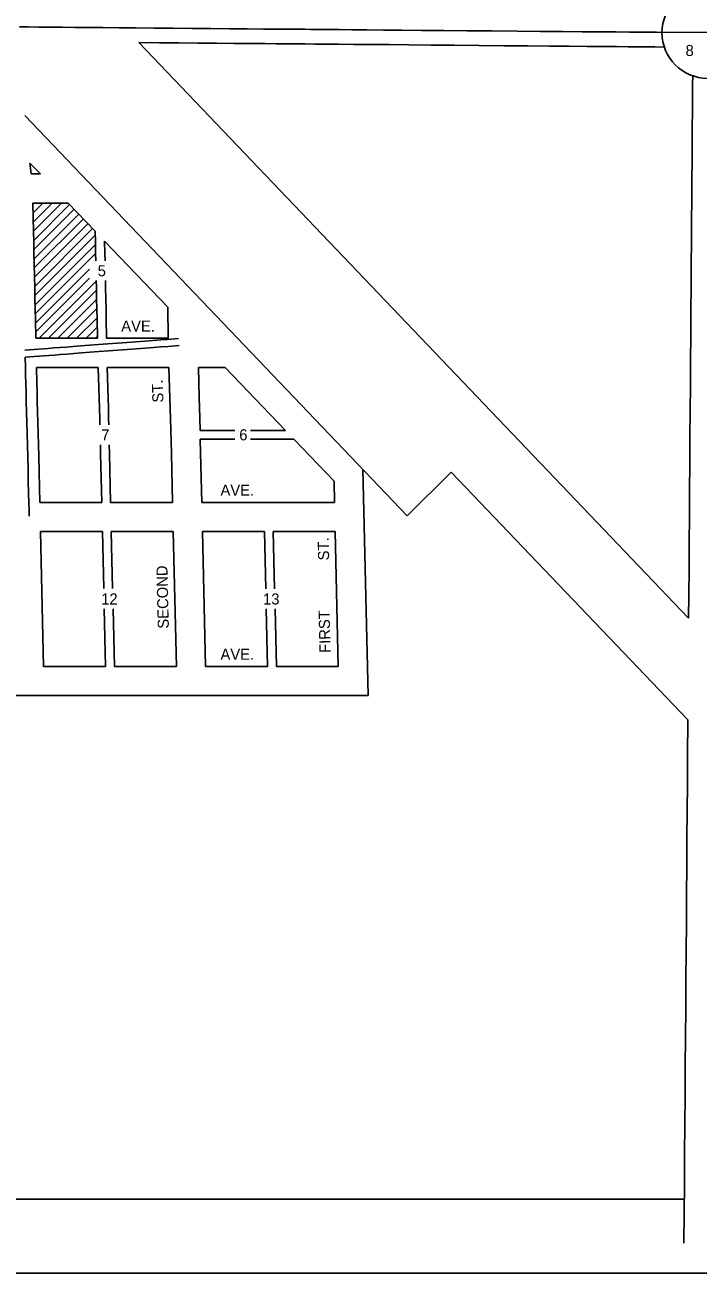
# Model space of a CAD drawing. Extents: x 1492545 to 1501010, y 16588523 to 16593061.
# Drawn here: x 1497729 to 1499251, y 16588523 to 16591345 of the extents above; entities that cross this region are included whole.
import ezdxf

# ---------------------------------------------------------------- set-up
doc = ezdxf.new("R2010")
doc.units = 0
for name, color, linetype in [('L10', 7, 'Continuous'), ('L11', 7, 'Continuous'), ('L13', 7, 'Continuous'), ('L14', 7, 'Continuous'), ('L18', 7, 'Continuous'), ('L2', 7, 'Continuous'), ('L23', 7, 'Continuous'), ('L3', 7, 'Continuous'), ('L6', 7, 'Continuous'), ('L8', 7, 'Continuous'), ('L9', 7, 'Continuous')]:
    doc.layers.add(name, color=color, linetype=linetype)

msp = doc.modelspace()

# ---------------------------------------------------------------- linework, layer by layer
at = {"layer": 'L11'}
for p, q in [((1497986.4, 16591305.6), (1499229.7, 16590004.1)), ((1497729.2, 16591140.6), (1498593.5, 16590235.8)), ((1498593.5, 16590235.8), (1498693, 16590334.3)), ((1498693, 16590334.3), (1499228, 16589774.2))]:
    msp.add_line(p, q, dxfattribs=at)
at = {"layer": 'L13'}
msp.add_lwpolyline([(1492545.2, 16593061.2), (1501010.4, 16593061.2), (1501010.4, 16588523.4), (1492545.2, 16588523.4)], close=True, dxfattribs=at)
at = {"layer": 'L14'}
for p, q in [((1497747.2, 16590941.3), (1497748.3, 16590942.4)), ((1497747.6, 16590920.5), (1497769.5, 16590942.4)), ((1497748, 16590899.8), (1497790.7, 16590942.4)), ((1497748.5, 16590879), (1497811.9, 16590942.4)), ((1497748.9, 16590858.2), (1497830.1, 16590939.4)), ((1497749.4, 16590837.4), (1497840.4, 16590928.5)), ((1497749.8, 16590816.6), (1497850.8, 16590917.7)), ((1497750.2, 16590795.9), (1497861.2, 16590906.8)), ((1497750.7, 16590775.1), (1497871.5, 16590896)), ((1497751.1, 16590754.3), (1497881.9, 16590885.1)), ((1497751.5, 16590733.5), (1497888.1, 16590870.1)), ((1497751.9, 16590712.7), (1497888.5, 16590849.3)), ((1497752.4, 16590692), (1497889, 16590828.6)), ((1497752.8, 16590671.2), (1497875, 16590793.4)), ((1497753.2, 16590650.4), (1497875.3, 16590772.5)), ((1497761.1, 16590637.1), (1497890.3, 16590766.3)), ((1497782.3, 16590637.1), (1497890.8, 16590745.5)), ((1497803.6, 16590637.1), (1497891.2, 16590724.7)), ((1497824.8, 16590637.1), (1497891.6, 16590703.9)), ((1497846, 16590637.1), (1497892.1, 16590683.2)), ((1497867.2, 16590637.1), (1497892.5, 16590662.4)), ((1497888.4, 16590637.1), (1497892.9, 16590641.6))]:
    msp.add_line(p, q, dxfattribs=at)
at = {"layer": 'L18'}
for p, q in [((1497740.5, 16591033.2), (1497764.2, 16591008.4)), ((1497764.2, 16591008.4), (1497743, 16591008.4)), ((1497827.2, 16590942.4), (1497747.2, 16590942.4)), ((1497827.2, 16590942.4), (1497887.9, 16590878.9)), ((1497909.2, 16590856.5), (1498052.1, 16590707)), ((1497893, 16590637.1), (1497753.5, 16590637.1)), ((1498053.3, 16590637.1), (1497913.8, 16590637.1)), ((1497894.7, 16590571), (1497755.2, 16590571)), ((1498054.8, 16590571), (1497914.8, 16590571)), ((1498182, 16590571), (1498121.5, 16590571)), ((1498182, 16590571), (1498318.1, 16590428.5)), ((1498125, 16590428.5), (1498203.5, 16590428.5)), ((1498239.2, 16590428.5), (1498318.1, 16590428.5)), ((1498125.5, 16590408.5), (1498203.5, 16590408.5)), ((1498239.2, 16590408.5), (1498337.2, 16590408.5)), ((1498337.2, 16590408.5), (1498427.9, 16590313.6)), ((1497902.8, 16590266), (1497762.8, 16590266)), ((1498062.9, 16590266), (1497922.9, 16590266)), ((1498429, 16590266), (1498128.9, 16590266)), ((1497904.3, 16590200), (1497764.3, 16590200)), ((1498064.4, 16590200), (1497924.4, 16590200)), ((1498270.4, 16590200), (1498130.4, 16590200)), ((1498430.5, 16590200), (1498290.5, 16590200)), ((1497911.3, 16589895), (1497771.3, 16589895)), ((1498071.4, 16589895), (1497931.4, 16589895)), ((1498277.4, 16589895), (1498137.4, 16589895)), ((1498437.5, 16589895), (1498297.5, 16589895)), ((1498505.1, 16589829), (1496947.7, 16589829))]:
    msp.add_line(p, q, dxfattribs=at)
for points in [[(1497986.4, 16591305.6), (1498033.7, 16591305.2), (1498076.8, 16591304.8), (1498119.8, 16591304.5), (1498161.9, 16591304.1), (1498201.9, 16591303.8), (1498239.4, 16591303.4), (1498271.4, 16591303.1), (1498297.6, 16591302.9), (1498314.6, 16591302.8), (1498323.3, 16591302.7), (1498325.3, 16591302.7), (1498325.7, 16591302.7), (1498325.5, 16591302.7), (1498325.2, 16591302.7), (1498325.5, 16591302.7), (1498325.8, 16591302.7), (1498325.6, 16591302.7), (1498326, 16591302.7), (1498325.7, 16591302.7), (1498325.5, 16591302.7), (1498325.7, 16591302.7), (1498325.7, 16591302.7), (1498325.8, 16591302.7), (1498325.8, 16591302.7), (1498325.7, 16591302.7), (1498326.2, 16591302.7), (1498325.8, 16591302.7), (1498326, 16591302.7), (1498325.5, 16591302.7), (1498325.8, 16591302.7), (1498325.5, 16591302.7), (1498326, 16591302.7), (1498325.5, 16591302.7), (1498326.1, 16591302.7), (1498325.8, 16591302.7), (1498325.8, 16591302.7), (1498325.7, 16591302.7), (1498325.6, 16591302.7), (1498325.7, 16591302.7), (1498326, 16591302.7), (1498325.7, 16591302.7), (1498326, 16591302.7), (1498326.1, 16591302.7), (1498325.5, 16591302.7), (1498326.8, 16591302.7), (1498332.3, 16591302.6), (1498344.7, 16591302.5), (1498362.5, 16591302.4), (1498384.3, 16591302.2), (1498409.8, 16591302), (1498439, 16591301.7), (1498472.4, 16591301.5), (1498510.1, 16591301.1), (1498552.1, 16591300.8), (1498597.1, 16591300.4), (1498646.8, 16591300), (1498699.7, 16591299.5), (1498755.7, 16591299), (1498812.5, 16591298.5), (1498865.4, 16591298.1), (1498915, 16591297.6), (1498959.7, 16591297.3), (1499000.1, 16591297), (1499035.3, 16591296.7), (1499066.7, 16591296.4), (1499093, 16591296.2), (1499113.4, 16591296), (1499127.5, 16591295.9), (1499136.3, 16591295.8), (1499139.9, 16591295.8), (1499140.4, 16591295.8), (1499140.5, 16591295.8), (1499141, 16591295.8), (1499143.1, 16591295.8), (1499146.6, 16591295.7), (1499153.1, 16591295.6), (1499174.5, 16591295.5)], [(1499238.8, 16591230.2), (1499238.7, 16591210.5), (1499238.4, 16591181.3), (1499238.2, 16591149.7), (1499237.9, 16591114.3), (1499237.6, 16591076.5), (1499237.4, 16591037), (1499237, 16590995.2), (1499236.7, 16590950.6), (1499236.4, 16590903.9), (1499236, 16590855.8), (1499235.6, 16590805.2), (1499235.2, 16590752.4), (1499234.8, 16590698.9), (1499234.4, 16590643.6), (1499233.9, 16590586.5), (1499233.6, 16590529.8), (1499233.1, 16590471.6), (1499232.6, 16590412.4), (1499232.3, 16590353.1), (1499231.8, 16590293.5), (1499231.3, 16590234.2), (1499230.9, 16590175.3), (1499230.5, 16590115.8), (1499230.1, 16590055.9), (1499229.7, 16590004.1)], [(1497740.5, 16591033.2), (1497743, 16591008.4)], [(1497747.2, 16590942.4), (1497748.4, 16590878.3), (1497749, 16590854.9), (1497749.5, 16590829.7), (1497750.1, 16590803.4), (1497750.6, 16590777.2), (1497751.2, 16590751.4), (1497751.6, 16590726.4), (1497752.2, 16590702.8), (1497752.7, 16590680.9), (1497753.5, 16590637.1)], [(1497887.9, 16590878.9), (1497888.5, 16590854.9), (1497889, 16590829.7), (1497889.4, 16590812.2)], [(1497909.2, 16590856.5), (1497909.8, 16590829.7), (1497910.2, 16590812.2)], [(1497890.3, 16590767.2), (1497890.7, 16590751.4), (1497891.1, 16590726.4), (1497891.7, 16590702.8), (1497892.2, 16590680.9), (1497893, 16590637.1)], [(1497911.1, 16590767.2), (1497911.5, 16590751.4), (1497911.9, 16590726.4), (1497912.5, 16590702.8), (1497913, 16590680.9), (1497913.8, 16590637.1)], [(1498052.1, 16590707), (1498053.3, 16590637.1)], [(1497755.2, 16590571), (1497756, 16590536.2), (1497756.6, 16590516.1), (1497757.1, 16590493.7), (1497757.8, 16590470.6), (1497758.4, 16590446.9), (1497759.7, 16590395.9), (1497760.4, 16590369.4), (1497762.8, 16590266)], [(1497894.7, 16590571), (1497897.6, 16590479), (1497898.2, 16590454.5), (1497898.6, 16590441)], [(1497914.8, 16590571), (1497917.7, 16590479), (1497918.3, 16590454.5), (1497918.6, 16590441)], [(1498054.8, 16590571), (1498057.7, 16590479), (1498058.3, 16590454.5), (1498059.6, 16590403.7), (1498060.3, 16590376.6), (1498062.9, 16590266)], [(1498121.5, 16590571), (1498123, 16590503.2), (1498123.7, 16590480.8), (1498124.3, 16590456.2), (1498125, 16590428.5)], [(1497899.8, 16590396.1), (1497900.2, 16590376.6), (1497902.8, 16590266)], [(1497919.8, 16590396.1), (1497920.3, 16590376.6), (1497922.9, 16590266)], [(1498125.5, 16590408.5), (1498126.3, 16590378.2), (1498128.9, 16590266)], [(1498493.3, 16590340.7), (1498505.1, 16589829)], [(1498427.9, 16590313.6), (1498429, 16590266)], [(1497764.3, 16590200), (1497771.3, 16589895)], [(1497904.3, 16590200), (1497907.3, 16590070.9)], [(1497924.4, 16590200), (1497927.4, 16590070.9)], [(1498064.4, 16590200), (1498071.4, 16589895)], [(1498130.4, 16590200), (1498137.4, 16589895)], [(1498270.4, 16590200), (1498273.4, 16590070.8)], [(1498290.5, 16590200), (1498293.5, 16590070.8)], [(1498430.5, 16590200), (1498437.5, 16589895)], [(1497908.4, 16590024.9), (1497911.3, 16589895)], [(1497928.4, 16590024.9), (1497931.4, 16589895)], [(1498274.4, 16590025), (1498277.4, 16589895)], [(1498294.5, 16590025), (1498297.5, 16589895)], [(1499228, 16589774.2), (1499227.3, 16589691.8), (1499226.8, 16589630.1), (1499226.4, 16589567.8), (1499225.9, 16589504.9), (1499225.5, 16589441.9), (1499224.9, 16589379.2), (1499224.5, 16589314.8), (1499224.1, 16589251.2), (1499223.5, 16589186.2), (1499223.1, 16589120.9), (1499222.5, 16589056.5), (1499222.1, 16588991), (1499221.7, 16588924.5), (1499221.1, 16588858.8), (1499220.6, 16588792.3), (1499220.1, 16588725.5), (1499219.1, 16588590.7)]]:
    msp.add_lwpolyline(points, dxfattribs=at)
at = {"layer": 'L2'}
msp.add_line((1499219.8, 16588690.7), (1495312.2, 16588690.7), dxfattribs=at)
at = {"layer": 'L3'}
msp.add_lwpolyline([(1497717.1, 16591341), (1497737, 16591340.8), (1497760.2, 16591340.6), (1497785.6, 16591340.4), (1497813.6, 16591340.2), (1497841.7, 16591339.9), (1497871.4, 16591339.6), (1497904.9, 16591339.3), (1497941.2, 16591339.1), (1497979.4, 16591338.7), (1498020.9, 16591338.4), (1498063.1, 16591338), (1498106.2, 16591337.6), (1498149.2, 16591337.3), (1498191.3, 16591336.9), (1498231.3, 16591336.6), (1498268.8, 16591336.2), (1498300.8, 16591336), (1498327, 16591335.8), (1498344, 16591335.6), (1498352.8, 16591335.5), (1498354.8, 16591335.6), (1498355.1, 16591335.6), (1498354.9, 16591335.6), (1498354.6, 16591335.6), (1498354.9, 16591335.6), (1498355.3, 16591335.5), (1498355, 16591335.6), (1498355.4, 16591335.5), (1498355.1, 16591335.6), (1498354.9, 16591335.6), (1498355.1, 16591335.6), (1498355.1, 16591335.6), (1498355.3, 16591335.5), (1498355.3, 16591335.5), (1498355.1, 16591335.6), (1498355.6, 16591335.5), (1498355.3, 16591335.5), (1498355.4, 16591335.5), (1498354.9, 16591335.6), (1498355.3, 16591335.5), (1498354.9, 16591335.6), (1498355.4, 16591335.5), (1498354.9, 16591335.6), (1498355.5, 16591335.5), (1498355.3, 16591335.5), (1498355.3, 16591335.5), (1498355.1, 16591335.6), (1498355, 16591335.6), (1498355.1, 16591335.6), (1498355.4, 16591335.5), (1498355.1, 16591335.6), (1498355.4, 16591335.5), (1498355.5, 16591335.5), (1498354.9, 16591335.6), (1498356.3, 16591335.5), (1498361.8, 16591335.5), (1498374.1, 16591335.4), (1498391.9, 16591335.2), (1498413.7, 16591335), (1498439.2, 16591334.8), (1498468.5, 16591334.6), (1498501.8, 16591334.3), (1498539.6, 16591333.9), (1498581.5, 16591333.6), (1498626.5, 16591333.2), (1498676.2, 16591332.8), (1498729.1, 16591332.3), (1498785.1, 16591331.8), (1498841.9, 16591331.4), (1498894.8, 16591330.9), (1498944.4, 16591330.5), (1498989.1, 16591330.1), (1499029.5, 16591329.8), (1499064.7, 16591329.5), (1499096.1, 16591329.2), (1499122.4, 16591329), (1499142.8, 16591328.8), (1499156.9, 16591328.7), (1499169.4, 16591328.6)], dxfattribs=at)
at = {"layer": 'L6'}
for points in [[(1497729.1, 16590610.2), (1497781.8, 16590614.1), (1497794.8, 16590615.1), (1497807.8, 16590616), (1497822.3, 16590617.2), (1497838.3, 16590618.3), (1497855.7, 16590619.7), (1497874.8, 16590621.1), (1497895.3, 16590622.6), (1497916.5, 16590624.2), (1497938.2, 16590625.9), (1497959.1, 16590627.5), (1497979.6, 16590629), (1497999.8, 16590630.5), (1498018.6, 16590632), (1498036.2, 16590633.3), (1498051.4, 16590634.4), (1498076.3, 16590636.3)], [(1497729.4, 16590594), (1497770.8, 16590597.2), (1497783, 16590598.2), (1497796, 16590599.1), (1497809, 16590600.1), (1497823.5, 16590601.2), (1497839.5, 16590602.4), (1497856.9, 16590603.7), (1497876, 16590605.2), (1497896.5, 16590606.7), (1497917.7, 16590608.3), (1497939.4, 16590610), (1497960.3, 16590611.5), (1497980.8, 16590613.1), (1498001, 16590614.6), (1498019.9, 16590616), (1498037.4, 16590617.4), (1498052.6, 16590618.5), (1498077.5, 16590620.4)], [(1497729.4, 16590594), (1497730.2, 16590570.7), (1497730.6, 16590553.8), (1497731, 16590535.5), (1497731.6, 16590515.4), (1497732.1, 16590493), (1497732.8, 16590469.9), (1497733.4, 16590446.2), (1497734.7, 16590395.3), (1497735.4, 16590368.8), (1497736.1, 16590340.6), (1497736.7, 16590314.2), (1497737.5, 16590286.7), (1497738, 16590266), (1497738.6, 16590248.7), (1497738.8, 16590238.2), (1497738.9, 16590234.5)]]:
    msp.add_lwpolyline(points, dxfattribs=at)
at = {"layer": 'L8'}
msp.add_line((1499169.4, 16591328.2), (1499375.6, 16591329.2), dxfattribs=at)
msp.add_circle((1499272.5, 16591327.7), 103.1, dxfattribs=at)

# ---------------------------------------------------------------- texts
at = {"layer": 'L10'}
msp.add_text('8', height=25, dxfattribs=at).set_placement((1499222.7, 16591275.2))
at = {"layer": 'L23'}
for s, p in [('5', (1497893.6, 16590777.2)), ('7', (1497901.7, 16590406)), ('6', (1498213.7, 16590406.2)), ('12', (1497901.5, 16590035)), ('13', (1498267.5, 16590035))]:
    msp.add_text(s, height=25, dxfattribs=at).set_placement(p)
at = {"layer": 'L9'}
for p in [(1497946.8, 16590652.1), (1498171.2, 16590281), (1498171.2, 16589910)]:
    msp.add_text('AVE.', height=25, dxfattribs=at).set_placement(p)
for s, rotation, p in [('ST.', 91.783, (1498042.3, 16590491.9)), ('ST.', 91.3209, (1498417, 16590135)), ('SECOND', 91.3209, (1498054.5, 16589980.6)), ('FIRST', 91.3209, (1498420.1, 16589925.9))]:
    msp.add_text(s, height=25, rotation=rotation, dxfattribs=at).set_placement(p)

doc.saveas('drawing.dxf')
